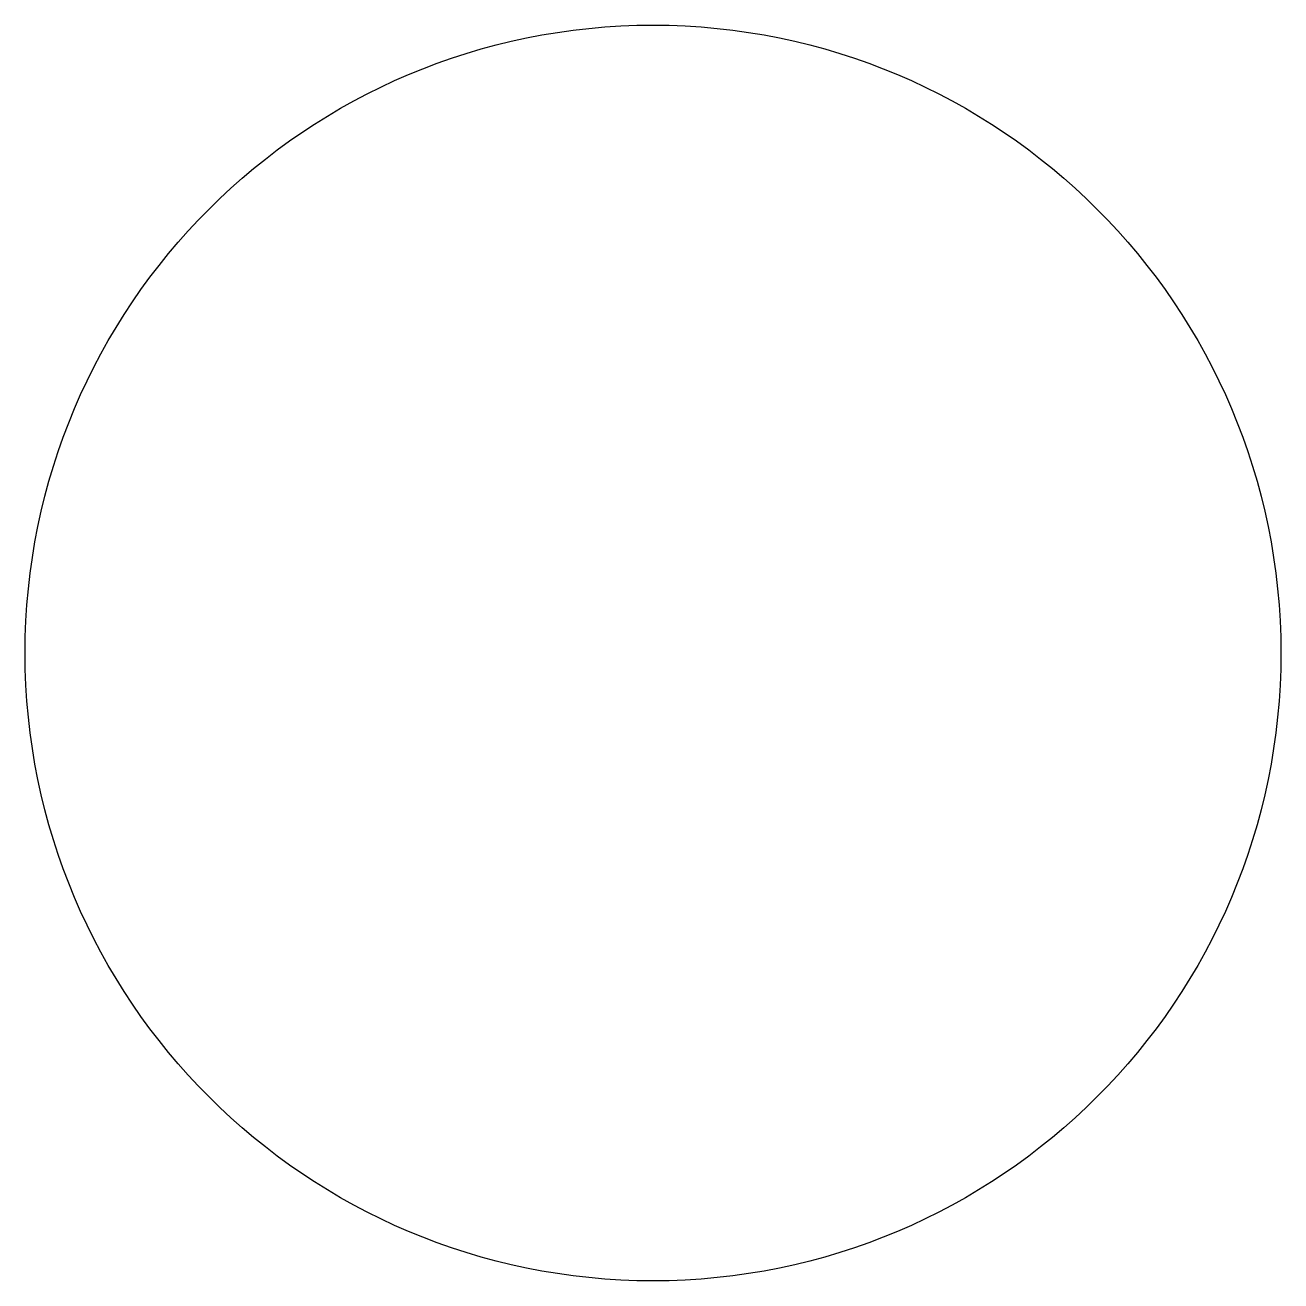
# Model space of a CAD drawing. Header units: millimetres. Extents: x -210 to 210, y -210 to 210.
import ezdxf

# ---------------------------------------------------------------- set-up
doc = ezdxf.new("R2010")
doc.units = ezdxf.units.MM
doc.layers.get('0').update_dxf_attribs({"lineweight": 25})

msp = doc.modelspace()

# ---------------------------------------------------------------- linework, layer by layer
msp.add_circle((0, 0), 210)

doc.saveas('drawing.dxf')
